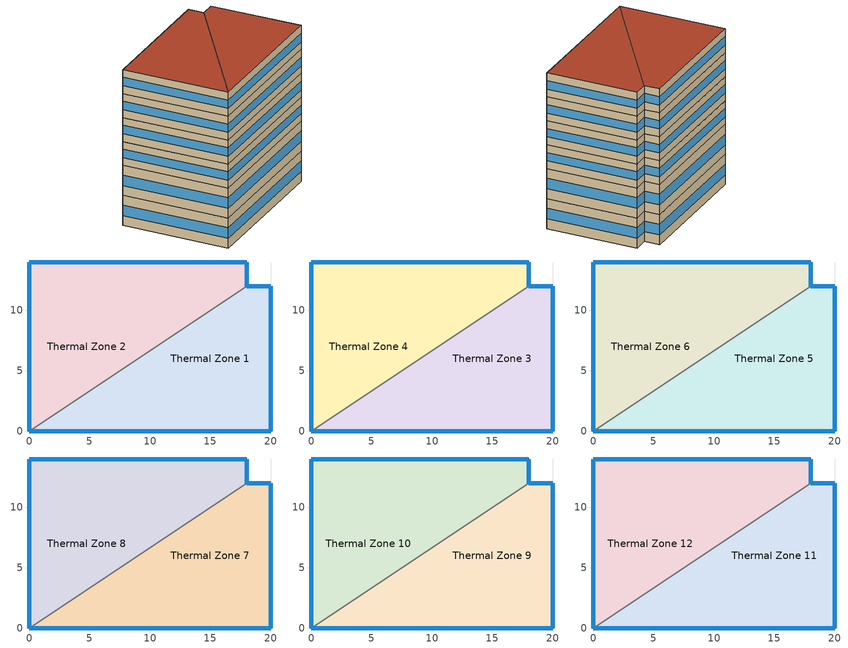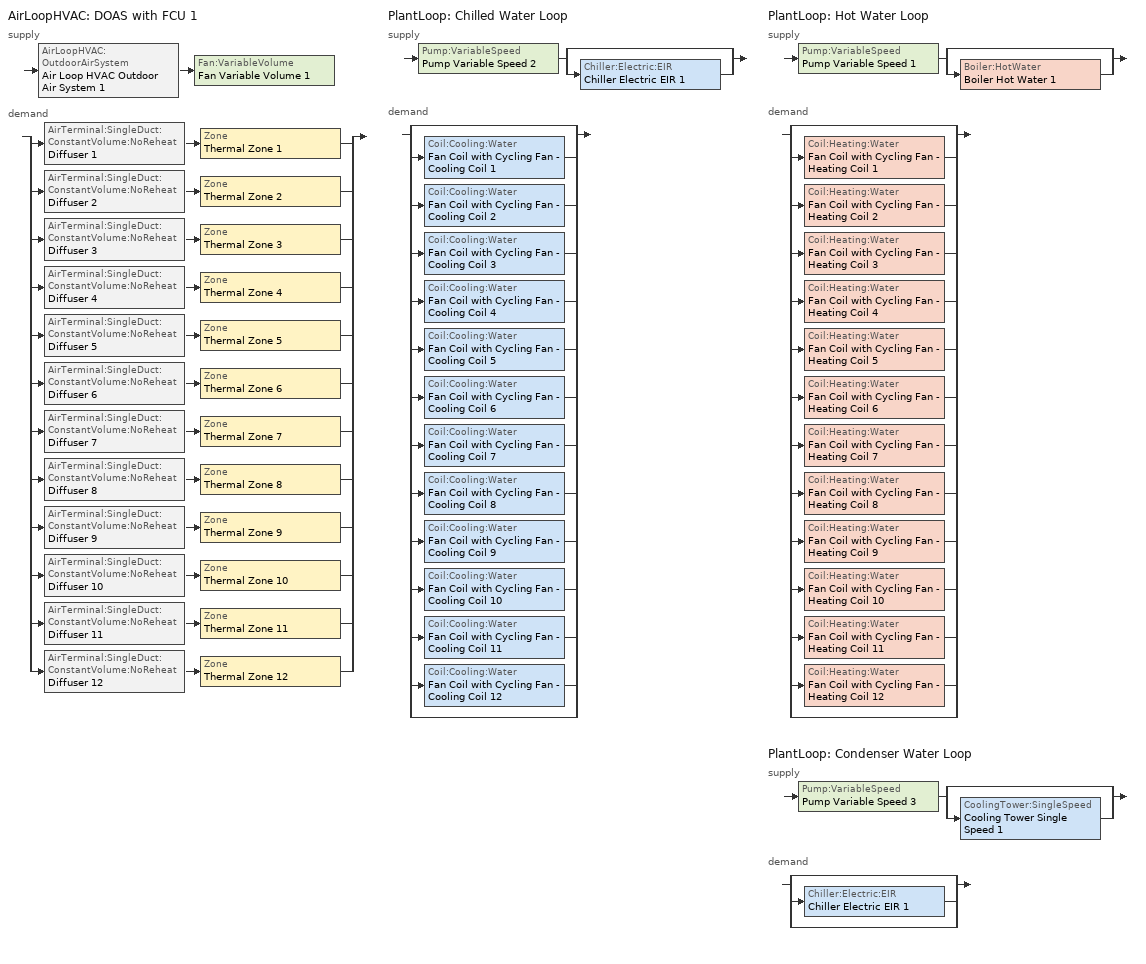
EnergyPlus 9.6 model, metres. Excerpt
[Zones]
Thermal Zone 1
 floor ground (ExtSlabCarpet): 0,0 18,12 20,12 20,0 z0
 wall outside (Ext Wall): 0,0 20,0 20,12 18,12 z0:4
 wall to Thermal Zone 2 (Interior Wall): 18,12 0,0 z0:4
 window (Ext Window): 20,0.01 20,11.99 / 19.99,12 18.01,12 / 0.01,0 19.99,0 z1.3:2.7
Thermal Zone 2
 floor ground (ExtSlabCarpet): 18,14 18,12 0,0 0,14 z0
 wall outside (Ext Wall): 18,12 18,14 0,14 0,0 z0:4
 window (Ext Window): 18,12.01 18,13.99 / 17.99,14 0.01,14 / 0,13.99 0,0.01 z1.3:2.7
Thermal Zone 3
 floor to Thermal Zone 1 (Interior Floor): 0,0 18,12 20,12 20,0 z4
 wall outside (Ext Wall): 0,0 20,0 20,12 18,12 z4:8
 wall to Thermal Zone 4 (Interior Wall): 18,12 0,0 z4:8
 window (Ext Window): 20,0.01 20,11.99 / 19.99,12 18.01,12 / 0.01,0 19.99,0 z5.3:6.7
Thermal Zone 4
 floor to Thermal Zone 2 (Interior Floor): 0,0 0,14 18,14 18,12 z4
 wall outside (Ext Wall): 18,12 18,14 0,14 0,0 z4:8
 window (Ext Window): 18,12.01 18,13.99 / 17.99,14 0.01,14 / 0,13.99 0,0.01 z5.3:6.7
Thermal Zone 5
 floor to Thermal Zone 3 (Interior Floor): 0,0 18,12 20,12 20,0 z8
 wall outside (Ext Wall): 0,0 20,0 20,12 18,12 z8:11.2
 wall to Thermal Zone 6 (Interior Wall): 18,12 0,0 z8:11.2
 window (Ext Window): 20,0.01 20,11.99 / 19.99,12 18.01,12 / 0.01,0 19.99,0 z9.04:10.16
Thermal Zone 6
 floor to Thermal Zone 4 (Interior Floor): 0,0 0,14 18,14 18,12 z8
 wall outside (Ext Wall): 18,12 18,14 0,14 0,0 z8:11.2
 window (Ext Window): 18,12.01 18,13.99 / 17.99,14 0.01,14 / 0,13.99 0,0.01 z9.04:10.16
Thermal Zone 7
 floor to Thermal Zone 5 (Interior Floor): 0,0 18,12 20,12 20,0 z11.2
 wall outside (Ext Wall): 0,0 20,0 20,12 18,12 z11.2:14.4
 wall to Thermal Zone 8 (Interior Wall): 18,12 0,0 z11.2:14.4
 window (Ext Window): 20,0.01 20,11.99 / 19.99,12 18.01,12 / 0.01,0 19.99,0 z12.24:13.36
Thermal Zone 8
 floor to Thermal Zone 6 (Interior Floor): 0,0 0,14 18,14 18,12 z11.2
 wall outside (Ext Wall): 18,12 18,14 0,14 0,0 z11.2:14.4
 window (Ext Window): 18,12.01 18,13.99 / 17.99,14 0.01,14 / 0,13.99 0,0.01 z12.24:13.36
Thermal Zone 9
 floor to Thermal Zone 7 (Interior Floor): 0,0 18,12 20,12 20,0 z14.4
 wall outside (Ext Wall): 0,0 20,0 20,12 18,12 z14.4:17.6
 wall to Thermal Zone 10 (Interior Wall): 18,12 0,0 z14.4:17.6
 window (Ext Window): 20,0.01 20,11.99 / 19.99,12 18.01,12 / 0.01,0 19.99,0 z15.44:16.56
Thermal Zone 10
 floor to Thermal Zone 8 (Interior Floor): 0,0 0,14 18,14 18,12 z14.4
 wall outside (Ext Wall): 18,12 18,14 0,14 0,0 z14.4:17.6
 window (Ext Window): 18,12.01 18,13.99 / 17.99,14 0.01,14 / 0,13.99 0,0.01 z15.44:16.56
Thermal Zone 11
 floor to Thermal Zone 9 (Interior Floor): 0,0 18,12 20,12 20,0 z17.6
 wall outside (Ext Wall): 0,0 20,0 20,12 18,12 z17.6:20.8
 wall to Thermal Zone 12 (Interior Wall): 18,12 0,0 z17.6:20.8
 window (Ext Window): 20,0.01 20,11.99 / 19.99,12 18.01,12 / 0.01,0 19.99,0 z18.64:19.76
 roof outside (Ext Roof): 0,0 20,0 20,12 18,12 z20.8
Thermal Zone 12
 floor to Thermal Zone 10 (Interior Floor): 0,0 0,14 18,14 18,12 z17.6
 wall outside (Ext Wall): 18,12 18,14 0,14 0,0 z17.6:20.8
 window (Ext Window): 18,12.01 18,13.99 / 17.99,14 0.01,14 / 0,13.99 0,0.01 z18.64:19.76
 roof outside (Ext Roof): 0,0 18,12 18,14 0,14 z20.8
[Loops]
AirLoopHVAC 'DOAS with FCU 1'
 supply: AirLoopHVAC:OutdoorAirSystem 'Air Loop HVAC Outdoor Air System 1' > Fan:VariableVolume 'Fan Variable Volume 1'
 demand: split
  | AirTerminal:SingleDuct:ConstantVolume:NoReheat 'Diffuser 1' > Zone 'Thermal Zone 1'
  | AirTerminal:SingleDuct:ConstantVolume:NoReheat 'Diffuser 2' > Zone 'Thermal Zone 2'
  | AirTerminal:SingleDuct:ConstantVolume:NoReheat 'Diffuser 3' > Zone 'Thermal Zone 3'
  | AirTerminal:SingleDuct:ConstantVolume:NoReheat 'Diffuser 4' > Zone 'Thermal Zone 4'
  | AirTerminal:SingleDuct:ConstantVolume:NoReheat 'Diffuser 5' > Zone 'Thermal Zone 5'
  | AirTerminal:SingleDuct:ConstantVolume:NoReheat 'Diffuser 6' > Zone 'Thermal Zone 6'
  | AirTerminal:SingleDuct:ConstantVolume:NoReheat 'Diffuser 7' > Zone 'Thermal Zone 7'
  | AirTerminal:SingleDuct:ConstantVolume:NoReheat 'Diffuser 8' > Zone 'Thermal Zone 8'
  | AirTerminal:SingleDuct:ConstantVolume:NoReheat 'Diffuser 9' > Zone 'Thermal Zone 9'
  | AirTerminal:SingleDuct:ConstantVolume:NoReheat 'Diffuser 10' > Zone 'Thermal Zone 10'
  | AirTerminal:SingleDuct:ConstantVolume:NoReheat 'Diffuser 11' > Zone 'Thermal Zone 11'
  | AirTerminal:SingleDuct:ConstantVolume:NoReheat 'Diffuser 12' > Zone 'Thermal Zone 12'
PlantLoop 'Chilled Water Loop'
 supply: Pump:VariableSpeed 'Pump Variable Speed 2' > split
  | bypass
  | Chiller:Electric:EIR 'Chiller Electric EIR 1'
 demand: split
  | bypass
  | Coil:Cooling:Water 'Fan Coil with Cycling Fan - Cooling Coil 1'
  | Coil:Cooling:Water 'Fan Coil with Cycling Fan - Cooling Coil 2'
  | Coil:Cooling:Water 'Fan Coil with Cycling Fan - Cooling Coil 3'
  | Coil:Cooling:Water 'Fan Coil with Cycling Fan - Cooling Coil 4'
  | Coil:Cooling:Water 'Fan Coil with Cycling Fan - Cooling Coil 5'
  | Coil:Cooling:Water 'Fan Coil with Cycling Fan - Cooling Coil 6'
  | Coil:Cooling:Water 'Fan Coil with Cycling Fan - Cooling Coil 7'
  | Coil:Cooling:Water 'Fan Coil with Cycling Fan - Cooling Coil 8'
  | Coil:Cooling:Water 'Fan Coil with Cycling Fan - Cooling Coil 9'
  | Coil:Cooling:Water 'Fan Coil with Cycling Fan - Cooling Coil 10'
  | Coil:Cooling:Water 'Fan Coil with Cycling Fan - Cooling Coil 11'
  | Coil:Cooling:Water 'Fan Coil with Cycling Fan - Cooling Coil 12'
  | bypass
PlantLoop 'Hot Water Loop'
 supply: Pump:VariableSpeed 'Pump Variable Speed 1' > split
  | bypass
  | Boiler:HotWater 'Boiler Hot Water 1'
 demand: split
  | bypass
  | Coil:Heating:Water 'Fan Coil with Cycling Fan - Heating Coil 1'
  | Coil:Heating:Water 'Fan Coil with Cycling Fan - Heating Coil 2'
  | Coil:Heating:Water 'Fan Coil with Cycling Fan - Heating Coil 3'
  | Coil:Heating:Water 'Fan Coil with Cycling Fan - Heating Coil 4'
  | Coil:Heating:Water 'Fan Coil with Cycling Fan - Heating Coil 5'
  | Coil:Heating:Water 'Fan Coil with Cycling Fan - Heating Coil 6'
  | Coil:Heating:Water 'Fan Coil with Cycling Fan - Heating Coil 7'
  | Coil:Heating:Water 'Fan Coil with Cycling Fan - Heating Coil 8'
  | Coil:Heating:Water 'Fan Coil with Cycling Fan - Heating Coil 9'
  | Coil:Heating:Water 'Fan Coil with Cycling Fan - Heating Coil 10'
  | Coil:Heating:Water 'Fan Coil with Cycling Fan - Heating Coil 11'
  | Coil:Heating:Water 'Fan Coil with Cycling Fan - Heating Coil 12'
  | bypass
PlantLoop 'Condenser Water Loop'
 supply: Pump:VariableSpeed 'Pump Variable Speed 3' > split
  | bypass
  | CoolingTower:SingleSpeed 'Cooling Tower Single Speed 1'
 demand: split
  | bypass
  | Chiller:Electric:EIR 'Chiller Electric EIR 1'
  | bypass
[Building]
Building 1: North Axis {deg}=-0
[Site:Location]
Washington Dc Dulles IntL Ar: Latitude {deg}=38.98; Longitude {deg}=-77.47; Time Zone {hr}=-5; Elevation {m}=82
[SizingPeriod:DesignDay] Day of Month=21; Dry-Bulb Temperature Range Modifier Type=DefaultMultipliers; Barometric Pressure {Pa}=86790; Rain Indicator=No; Snow Indicator=No; Daylight Saving Time Indicator=No; Begin Environment Reset Mode=FullResetAtBeginEnvironment
Name | Month | Day Type | Maximum Dry-Bulb Temperature {C} | Daily Dry-Bulb Temperature Range {deltaC} | Humidity Condition Type | Wetbulb or DewPoint at Maximum Dry-Bulb {C} | Wind Speed {m/s} | Wind Direction {deg} | Solar Model Indicator | ASHRAE Clear Sky Optical Depth for Beam Irradiance (taub) | ASHRAE Clear Sky Optical Depth for Diffuse Irradiance (taud) | Enthalpy at Maximum Dry-Bulb {J/kg} | Sky Clearness
SALT-LAKE-CITY-IAP Ann Clg .4% Condns DB=>MWB | 7 | SummerDesignDay | 36.5 | 14.4 | Wetbulb | 17.1 | 5 | 340 | ASHRAETau | 0.339 | 2.366
SALT-LAKE-CITY-IAP Ann Clg .4% Condns DP=>MDB | 7 | SummerDesignDay | 22.5 | 14.4 | Dewpoint | 15.6 | 5 | 340 | ASHRAETau | 0.339 | 2.366
SALT-LAKE-CITY-IAP Ann Clg .4% Condns Enth=>MDB | 7 | SummerDesignDay | 30.8 | 14.4 | Enthalpy |  | 5 | 340 | ASHRAETau | 0.339 | 2.366 | 59300
SALT-LAKE-CITY-IAP Ann Clg .4% Condns WB=>MDB | 7 | SummerDesignDay | 31.2 | 14.4 | Wetbulb | 19 | 5 | 340 | ASHRAETau | 0.339 | 2.366
SALT-LAKE-CITY-IAP Ann Htg 99.6% Condns DB | 1 | WinterDesignDay | -12.4 | 0 | Wetbulb | -12.4 | 2.6 | 140 | ASHRAEClearSky |  |  |  | 0
SALT-LAKE-CITY-IAP Ann Htg Wind 99.6% Condns WS=>MCDB | 1 | WinterDesignDay | 6.8 | 0 | Wetbulb | 6.8 | 12.4 | 140 | ASHRAEClearSky |  |  |  | 0
SALT-LAKE-CITY-IAP Ann Hum_n 99.6% Condns DP=>MCDB | 1 | WinterDesignDay | -10.7 | 0 | Dewpoint | -16.2 | 2.6 | 140 | ASHRAEClearSky |  |  |  | 0
[Material] Thermal Absorptance=0.9
Name | Roughness | Thickness m | Conductivity W/m-K | Density kg/m3 | Specific Heat J/kg-K | Solar Absorptance | Visible Absorptance
wall brick | Smooth | 0.25 | 0.7 | 1800 | 829 | 0.65 | 0.65
roof concrete | MediumRough | 0.2 | 0.5 | 2243 | 837 | 0.65 | 0.65
Wall Insulation [30]; Roof Insulation [38] | MediumRough | 0.1693 | 0.049 | 265 | 836.8 | 0.7 | 0.7
F16 Acoustic tile | MediumSmooth | 0.0191 | 0.06 | 368 | 590 | 0.3 | 0.3
M11 100mm lightweight concrete | MediumRough | 0.1016 | 0.53 | 1280 | 840 | 0.5 | 0.5
MAT-CC05 4 HW CONCRETE | Rough | 0.1016 | 1.311 | 2240 | 836.8 | 0.85 | 0.85
G01a 19mm gypsum board | MediumSmooth | 0.019 | 0.16 | 800 | 1090 | 0.4 | 0.4
[Material:AirGap]
Name | Thermal Resistance m2-K/W
F04 Wall air space resistance | 0.15
F05 Ceiling air space resistance | 0.18
[Material:NoMass]
CP02 CARPET PAD: Roughness=Smooth; Thermal Resistance m2-K/W=0.1; Thermal Absorptance=0.9; Solar Absorptance=0.8; Visible Absorptance=0.8
[WindowMaterial:SimpleGlazingSystem]
Window Material Simple Glazing System: U-Factor W/m2-K=2.8; Solar Heat Gain Coefficient=0.35
[Construction]
Ext Roof: roof concrete, Roof Insulation [38]
Ext Wall: wall brick, Wall Insulation [30]
Ext Window: Window Material Simple Glazing System
ExtSlabCarpet: MAT-CC05 4 HW CONCRETE, CP02 CARPET PAD
Interior Floor: F16 Acoustic tile, F05 Ceiling air space resistance, M11 100mm lightweight concrete
Interior Wall: G01a 19mm gypsum board, F04 Wall air space resistance, G01a 19mm gypsum board
[Zone]
Thermal Zone 1; Thermal Zone 2: 0, 0, 0, 0, , 1, , , , , , Yes
Thermal Zone 3; Thermal Zone 4: 0, 0, 0, 4, , 1, , , , , , Yes
Thermal Zone 5; Thermal Zone 6: 0, 0, 0, 8, , 1, , , , , , Yes
Thermal Zone 7; Thermal Zone 8: 0, 0, 0, 11.2, , 1, , , , , , Yes
Thermal Zone 9; Thermal Zone 10: 0, 0, 0, 14.4, , 1, , , , , , Yes
Thermal Zone 11; Thermal Zone 12: 0, 0, 0, 17.6, , 1, , , , , , Yes
[Controller:MechanicalVentilation]
Controller Mechanical Ventilation 1: Availability Schedule=Always On Discrete; Demand Controlled Ventilation=No; System Outdoor Air Method=ZoneSum; Zone or ZoneList Name 1=Thermal Zone 1; Design Specification Outdoor Air Object Name 1=Ventilation 1; Zone or ZoneList Name 2=Thermal Zone 2; Design Specification Outdoor Air Object Name 2=Ventilation 2; Zone or ZoneList Name 3=Thermal Zone 3; Design Specification Outdoor Air Object Name 3=Ventilation 3; Zone or ZoneList Name 4=Thermal Zone 4; Design Specification Outdoor Air Object Name 4=Ventilation 4; Zone or ZoneList Name 5=Thermal Zone 5; Design Specification Outdoor Air Object Name 5=Ventilation 5; Zone or ZoneList Name 6=Thermal Zone 6; Design Specification Outdoor Air Object Name 6=Ventilation 6; Zone or ZoneList Name 7=Thermal Zone 7; Design Specification Outdoor Air Object Name 7=Ventilation 7; Zone or ZoneList Name 8=Thermal Zone 8; Design Specification Outdoor Air Object Name 8=Ventilation 8; Zone or ZoneList Name 9=Thermal Zone 9; Design Specification Outdoor Air Object Name 9=Ventilation 9; Zone or ZoneList Name 10=Thermal Zone 10; Design Specification Outdoor Air Object Name 10=Ventilation 10; Zone or ZoneList Name 11=Thermal Zone 11; Design Specification Outdoor Air Object Name 11=Ventilation 11; Zone or ZoneList Name 12=Thermal Zone 12; Design Specification Outdoor Air Object Name 12=Ventilation 12
[AirLoopHVAC]
DOAS with FCU 1: Design Supply Air Flow Rate m3/s=AutoSize; Design Return Air Flow Fraction of Supply Air Flow=1
[Sizing:System]
DOAS with FCU 1: Type of Load to Size On=VentilationRequirement; Design Outdoor Air Flow Rate m3/s=Autosize; Central Heating Maximum System Air Flow Ratio=Autosize; Preheat Design Temperature C=7; Preheat Design Humidity Ratio kgWater/kgDryAir=0.008; Precool Design Temperature C=12.8; Precool Design Humidity Ratio kgWater/kgDryAir=0.008; Central Cooling Design Supply Air Temperature C=12.8; Central Heating Design Supply Air Temperature C=12.8; Type of Zone Sum to Use=NonCoincident; 100% Outdoor Air in Cooling=Yes; 100% Outdoor Air in Heating=Yes; Central Cooling Design Supply Air Humidity Ratio kgWater/kgDryAir=0.0085; Central Heating Design Supply Air Humidity Ratio kgWater/kgDryAir=0.008; Cooling Supply Air Flow Rate Method=DesignDay; Cooling Supply Air Flow Rate m3/s=0; Cooling Supply Air Flow Rate Per Floor Area m3/s-m2=0.00996765; Cooling Fraction of Autosized Cooling Supply Air Flow Rate=1; Cooling Supply Air Flow Rate Per Unit Cooling Capacity m3/s-W=3.94755e-05; Heating Supply Air Flow Rate Method=DesignDay; Heating Supply Air Flow Rate m3/s=0; Heating Supply Air Flow Rate Per Floor Area m3/s-m2=0.00996765; Heating Fraction of Autosized Heating Supply Air Flow Rate=1; Heating Fraction of Autosized Cooling Supply Air Flow Rate=1; Heating Supply Air Flow Rate Per Unit Heating Capacity m3/s-W=3.15882e-05; System Outdoor Air Method=ZoneSum; Zone Maximum Outdoor Air Fraction dimensionless=1; Cooling Design Capacity Method=CoolingDesignCapacity; Cooling Design Capacity W=Autosize; Cooling Design Capacity Per Floor Area W/m2=234.7; Fraction of Autosized Cooling Design Capacity=1; Heating Design Capacity Method=HeatingDesignCapacity; Heating Design Capacity W=Autosize; Heating Design Capacity Per Floor Area W/m2=157; Fraction of Autosized Heating Design Capacity=1; Central Cooling Capacity Control Method=OnOff; Occupant Diversity=Autosize
[AvailabilityManager:NightCycle]
Availability Manager Night Cycle 1: Applicability Schedule=Always On Discrete; Fan Schedule=Always On Discrete hvac_library; Control Type=CycleOnAnyZoneFansOnly; Thermostat Tolerance deltaC=1; Cycling Run Time Control Type=FixedRunTime; Cycling Run Time s=3600
[Controller:OutdoorAir]
Controller Outdoor Air 1: Minimum Outdoor Air Flow Rate m3/s=0; Maximum Outdoor Air Flow Rate m3/s=Autosize; Economizer Control Type=NoEconomizer; Economizer Control Action Type=ModulateFlow; Economizer Maximum Limit Dry-Bulb Temperature C=28; Economizer Maximum Limit Enthalpy J/kg=64000; Economizer Minimum Limit Dry-Bulb Temperature C=-100; Lockout Type=NoLockout; Minimum Limit Type=FixedMinimum; Mechanical Ventilation Controller=Controller Mechanical Ventilation 1; High Humidity Control=No; Control High Indoor Humidity Based on Outdoor Humidity Ratio=Yes; Heat Recovery Bypass Control Type=BypassWhenWithinEconomizerLimits
[AvailabilityManager:Scheduled]
Air Loop HVAC Outdoor Air System 1 Availability Manager: Schedule=Always On Discrete
[SetpointManager:MixedAir]
Node Air Deck 100% Outoor 1 OS Default SPM: Control Variable=Temperature; Setpoint Node or NodeList=Node Air Deck 100% Outoor 1
[Fan:VariableVolume]
Fan Variable Volume 1: Availability Schedule=Always On Discrete hvac_library; Fan Total Efficiency=0.75; Pressure Rise Pa=900; Maximum Flow Rate m3/s=Autosize; Fan Power Minimum Flow Rate Input Method=FixedFlowRate; Fan Power Minimum Flow Fraction=0; Fan Power Minimum Air Flow Rate m3/s=0; Motor Efficiency=0.93; Motor In Airstream Fraction=1; Fan Power Coefficient 1=0.0407599; Fan Power Coefficient 2=0.088045; Fan Power Coefficient 3=-0.0729261; Fan Power Coefficient 4=0.94374; Fan Power Coefficient 5=0
[SetpointManager:OutdoorAirReset]
OA Temp Reset 1: Control Variable=Temperature; Setpoint at Outdoor Low Temperature C=18; Outdoor Low Temperature C=10; Setpoint at Outdoor High Temperature C=18; Outdoor High Temperature C=24; Setpoint Node or NodeList=Node Air Deck Supply 1
[ZoneControl:Thermostat] Temperature Difference Between Cutout And Setpoint deltaC=0
Name | Zone or ZoneList | Control Type Schedule | Control 1
Thermal Zone 1 Thermostat | Thermal Zone 1 | Thermal Zone 1 Thermostat Schedule | Thermostat Setpoint Dual Setpoint 1
Thermal Zone 2 Thermostat | Thermal Zone 2 | Thermal Zone 2 Thermostat Schedule | Thermostat Setpoint Dual Setpoint 2
Thermal Zone 3 Thermostat | Thermal Zone 3 | Thermal Zone 3 Thermostat Schedule | Thermostat Setpoint Dual Setpoint 3
Thermal Zone 4 Thermostat | Thermal Zone 4 | Thermal Zone 4 Thermostat Schedule | Thermostat Setpoint Dual Setpoint 4
Thermal Zone 5 Thermostat | Thermal Zone 5 | Thermal Zone 5 Thermostat Schedule | Thermostat Setpoint Dual Setpoint 5
Thermal Zone 6 Thermostat | Thermal Zone 6 | Thermal Zone 6 Thermostat Schedule | Thermostat Setpoint Dual Setpoint 6
Thermal Zone 7 Thermostat | Thermal Zone 7 | Thermal Zone 7 Thermostat Schedule | Thermostat Setpoint Dual Setpoint 7
Thermal Zone 8 Thermostat | Thermal Zone 8 | Thermal Zone 8 Thermostat Schedule | Thermostat Setpoint Dual Setpoint 8
Thermal Zone 9 Thermostat | Thermal Zone 9 | Thermal Zone 9 Thermostat Schedule | Thermostat Setpoint Dual Setpoint 9
Thermal Zone 10 Thermostat | Thermal Zone 10 | Thermal Zone 10 Thermostat Schedule | Thermostat Setpoint Dual Setpoint 10
Thermal Zone 11 Thermostat | Thermal Zone 11 | Thermal Zone 11 Thermostat Schedule | Thermostat Setpoint Dual Setpoint 11
Thermal Zone 12 Thermostat | Thermal Zone 12 | Thermal Zone 12 Thermostat Schedule | Thermostat Setpoint Dual Setpoint 12
[ThermostatSetpoint:DualSetpoint]
Name | Heating Setpoint Temperature Schedule | Cooling Setpoint Temperature Schedule
Thermostat Setpoint Dual Setpoint 1 | HtgSetp 1 | ClgSetp 1
Thermostat Setpoint Dual Setpoint 2 | HtgSetp 2 | ClgSetp 2
Thermostat Setpoint Dual Setpoint 3 | HtgSetp 3 | ClgSetp 3
Thermostat Setpoint Dual Setpoint 4 | HtgSetp 4 | ClgSetp 4
Thermostat Setpoint Dual Setpoint 5 | HtgSetp 5 | ClgSetp 5
Thermostat Setpoint Dual Setpoint 6 | HtgSetp 6 | ClgSetp 6
Thermostat Setpoint Dual Setpoint 7 | HtgSetp 7 | ClgSetp 7
Thermostat Setpoint Dual Setpoint 8 | HtgSetp 8 | ClgSetp 8
Thermostat Setpoint Dual Setpoint 9 | HtgSetp 9 | ClgSetp 9
Thermostat Setpoint Dual Setpoint 10 | HtgSetp 10 | ClgSetp 10
Thermostat Setpoint Dual Setpoint 11 | HtgSetp 11 | ClgSetp 11
Thermostat Setpoint Dual Setpoint 12 | HtgSetp 12 | ClgSetp 12
[AirTerminal:SingleDuct:ConstantVolume:NoReheat] Availability Schedule=Always On Discrete hvac_library; Maximum Air Flow Rate m3/s=AutoSize
Diffuser 1; Diffuser 2; Diffuser 3; Diffuser 4; Diffuser 5; Diffuser 6; Diffuser 7; Diffuser 8; Diffuser 9; Diffuser 10; Diffuser 11; Diffuser 12
[Fan:OnOff] Availability Schedule=Always On Discrete hvac_library; Fan Total Efficiency=0.6; Pressure Rise Pa=300; Maximum Flow Rate m3/s=Autosize; Motor Efficiency=0.8; Motor In Airstream Fraction=1; Fan Power Ratio Function of Speed Ratio Curve=Fan On Off Power Curve 12; Fan Efficiency Ratio Function of Speed Ratio Curve=Fan On Off Efficiency Curve 12
Fan Coil with Cycling Fan - Fan 1; Fan Coil with Cycling Fan - Fan 2; Fan Coil with Cycling Fan - Fan 3; Fan Coil with Cycling Fan - Fan 4; Fan Coil with Cycling Fan - Fan 5; Fan Coil with Cycling Fan - Fan 6; Fan Coil with Cycling Fan - Fan 7; Fan Coil with Cycling Fan - Fan 8; Fan Coil with Cycling Fan - Fan 9; Fan Coil with Cycling Fan - Fan 10; Fan Coil with Cycling Fan - Fan 11; Fan Coil with Cycling Fan - Fan 12
[Coil:Cooling:Water] Availability Schedule=Always On Discrete hvac_library; Design Water Flow Rate m3/s=Autosize; Design Air Flow Rate m3/s=Autosize; Design Inlet Water Temperature C=Autosize; Design Inlet Air Temperature C=Autosize; Design Outlet Air Temperature C=Autosize; Design Inlet Air Humidity Ratio kgWater/kgDryAir=Autosize; Design Outlet Air Humidity Ratio kgWater/kgDryAir=Autosize; Type of Analysis=SimpleAnalysis; Heat Exchanger Configuration=CrossFlow
Fan Coil with Cycling Fan - Cooling Coil 1; Fan Coil with Cycling Fan - Cooling Coil 2; Fan Coil with Cycling Fan - Cooling Coil 3; Fan Coil with Cycling Fan - Cooling Coil 4; Fan Coil with Cycling Fan - Cooling Coil 5; Fan Coil with Cycling Fan - Cooling Coil 6; Fan Coil with Cycling Fan - Cooling Coil 7; Fan Coil with Cycling Fan - Cooling Coil 8; Fan Coil with Cycling Fan - Cooling Coil 9; Fan Coil with Cycling Fan - Cooling Coil 10; Fan Coil with Cycling Fan - Cooling Coil 11; Fan Coil with Cycling Fan - Cooling Coil 12
[Coil:Heating:Water] Availability Schedule=Always On Discrete hvac_library; U-Factor Times Area Value W/K=Autosize; Maximum Water Flow Rate m3/s=Autosize; Performance Input Method=UFactorTimesAreaAndDesignWaterFlowRate; Rated Capacity W=Autosize; Rated Inlet Water Temperature C=82.2; Rated Inlet Air Temperature C=16.6; Rated Outlet Water Temperature C=71.1; Rated Outlet Air Temperature C=32.2; Rated Ratio for Air and Water Convection=0.5
Fan Coil with Cycling Fan - Heating Coil 1; Fan Coil with Cycling Fan - Heating Coil 2; Fan Coil with Cycling Fan - Heating Coil 3; Fan Coil with Cycling Fan - Heating Coil 4; Fan Coil with Cycling Fan - Heating Coil 5; Fan Coil with Cycling Fan - Heating Coil 6; Fan Coil with Cycling Fan - Heating Coil 7; Fan Coil with Cycling Fan - Heating Coil 8; Fan Coil with Cycling Fan - Heating Coil 9; Fan Coil with Cycling Fan - Heating Coil 10; Fan Coil with Cycling Fan - Heating Coil 11; Fan Coil with Cycling Fan - Heating Coil 12
[ZoneHVAC:FourPipeFanCoil] Availability Schedule=Always On Discrete hvac_library; Capacity Control Method=CyclingFan; Maximum Supply Air Flow Rate m3/s=Autosize; Maximum Outdoor Air Flow Rate m3/s=0; Maximum Cold Water Flow Rate m3/s=Autosize; Maximum Hot Water Flow Rate m3/s=Autosize; Minimum Supply Air Temperature in Cooling Mode C=Autosize; Maximum Supply Air Temperature in Heating Mode C=Autosize
Name | Supply Air Fan | Cooling Coil | Heating Coil
Fan Coil with Cycling Fan 1 | Fan Coil with Cycling Fan - Fan 1 | Fan Coil with Cycling Fan - Cooling Coil 1 | Fan Coil with Cycling Fan - Heating Coil 1
Fan Coil with Cycling Fan 2 | Fan Coil with Cycling Fan - Fan 2 | Fan Coil with Cycling Fan - Cooling Coil 2 | Fan Coil with Cycling Fan - Heating Coil 2
Fan Coil with Cycling Fan 3 | Fan Coil with Cycling Fan - Fan 3 | Fan Coil with Cycling Fan - Cooling Coil 3 | Fan Coil with Cycling Fan - Heating Coil 3
Fan Coil with Cycling Fan 4 | Fan Coil with Cycling Fan - Fan 4 | Fan Coil with Cycling Fan - Cooling Coil 4 | Fan Coil with Cycling Fan - Heating Coil 4
Fan Coil with Cycling Fan 5 | Fan Coil with Cycling Fan - Fan 5 | Fan Coil with Cycling Fan - Cooling Coil 5 | Fan Coil with Cycling Fan - Heating Coil 5
Fan Coil with Cycling Fan 6 | Fan Coil with Cycling Fan - Fan 6 | Fan Coil with Cycling Fan - Cooling Coil 6 | Fan Coil with Cycling Fan - Heating Coil 6
Fan Coil with Cycling Fan 7 | Fan Coil with Cycling Fan - Fan 7 | Fan Coil with Cycling Fan - Cooling Coil 7 | Fan Coil with Cycling Fan - Heating Coil 7
Fan Coil with Cycling Fan 8 | Fan Coil with Cycling Fan - Fan 8 | Fan Coil with Cycling Fan - Cooling Coil 8 | Fan Coil with Cycling Fan - Heating Coil 8
Fan Coil with Cycling Fan 9 | Fan Coil with Cycling Fan - Fan 9 | Fan Coil with Cycling Fan - Cooling Coil 9 | Fan Coil with Cycling Fan - Heating Coil 9
Fan Coil with Cycling Fan 10 | Fan Coil with Cycling Fan - Fan 10 | Fan Coil with Cycling Fan - Cooling Coil 10 | Fan Coil with Cycling Fan - Heating Coil 10
Fan Coil with Cycling Fan 11 | Fan Coil with Cycling Fan - Fan 11 | Fan Coil with Cycling Fan - Cooling Coil 11 | Fan Coil with Cycling Fan - Heating Coil 11
Fan Coil with Cycling Fan 12 | Fan Coil with Cycling Fan - Fan 12 | Fan Coil with Cycling Fan - Cooling Coil 12 | Fan Coil with Cycling Fan - Heating Coil 12
[Zone equipment]
Thermal Zone 1: Diffuser 1, Fan Coil with Cycling Fan 1
Thermal Zone 2: Diffuser 2, Fan Coil with Cycling Fan 2
Thermal Zone 3: Diffuser 3, Fan Coil with Cycling Fan 3
Thermal Zone 4: Diffuser 4, Fan Coil with Cycling Fan 4
Thermal Zone 5: Diffuser 5, Fan Coil with Cycling Fan 5
Thermal Zone 6: Diffuser 6, Fan Coil with Cycling Fan 6
Thermal Zone 7: Diffuser 7, Fan Coil with Cycling Fan 7
Thermal Zone 8: Diffuser 8, Fan Coil with Cycling Fan 8
Thermal Zone 9: Diffuser 9, Fan Coil with Cycling Fan 9
Thermal Zone 10: Diffuser 10, Fan Coil with Cycling Fan 10
Thermal Zone 11: Diffuser 11, Fan Coil with Cycling Fan 11
Thermal Zone 12: Diffuser 12, Fan Coil with Cycling Fan 12
[Sizing:Zone] Zone Cooling Design Supply Air Temperature Input Method=SupplyAirTemperature; Zone Cooling Design Supply Air Temperature C=14.5; Zone Cooling Design Supply Air Temperature Difference deltaC=11.11; Zone Heating Design Supply Air Temperature Input Method=SupplyAirTemperature; Zone Heating Design Supply Air Temperature C=42; Zone Heating Design Supply Air Temperature Difference deltaC=11.11; Zone Cooling Design Supply Air Humidity Ratio kgWater/kgDryAir=0.0085; Zone Heating Design Supply Air Humidity Ratio kgWater/kgDryAir=0.008; Cooling Design Air Flow Method=DesignDay; Cooling Design Air Flow Rate m3/s=0; Cooling Minimum Air Flow per Zone Floor Area m3/s-m2=0.000762; Cooling Minimum Air Flow m3/s=0; Cooling Minimum Air Flow Fraction=0; Heating Design Air Flow Method=DesignDay; Heating Design Air Flow Rate m3/s=0; Heating Maximum Air Flow per Zone Floor Area m3/s-m2=0.002032; Heating Maximum Air Flow m3/s=0.141576; Heating Maximum Air Flow Fraction=0.3; Account for Dedicated Outdoor Air System=No
Name | Design Specification Outdoor Air Object
Thermal Zone 1 | Ventilation 1
Thermal Zone 2 | Ventilation 2
Thermal Zone 3 | Ventilation 3
Thermal Zone 4 | Ventilation 4
Thermal Zone 5 | Ventilation 5
Thermal Zone 6 | Ventilation 6
Thermal Zone 7 | Ventilation 7
Thermal Zone 8 | Ventilation 8
Thermal Zone 9 | Ventilation 9
Thermal Zone 10 | Ventilation 10
Thermal Zone 11 | Ventilation 11
Thermal Zone 12 | Ventilation 12
[DesignSpecification:OutdoorAir] Outdoor Air Method=Sum; Outdoor Air Flow per Person m3/s-person=0; Outdoor Air Flow per Zone Floor Area m3/s-m2=0; Outdoor Air Flow per Zone m3/s=0; Outdoor Air Flow Air Changes per Hour 1/hr=1.2
Ventilation 1; Ventilation 2; Ventilation 3; Ventilation 4; Ventilation 5; Ventilation 6; Ventilation 7; Ventilation 8; Ventilation 9; Ventilation 10; Ventilation 11; Ventilation 12
[Chiller:Electric:EIR]
Chiller Electric EIR 1: Reference Capacity W=Autosize; Reference COP W/W=5.8; Reference Leaving Chilled Water Temperature C=6.67; Reference Entering Condenser Fluid Temperature C=29.4; Reference Chilled Water Flow Rate m3/s=Autosize; Reference Condenser Fluid Flow Rate m3/s=Autosize; Cooling Capacity Function of Temperature Curve=Curve Biquadratic 1; Electric Input to Cooling Output Ratio Function of Temperature Curve=Curve Biquadratic 2; Electric Input to Cooling Output Ratio Function of Part Load Ratio Curve=Curve Quadratic 1; Minimum Part Load Ratio=0.1; Maximum Part Load Ratio=1; Optimum Part Load Ratio=1; Minimum Unloading Ratio=0.2; Condenser Type=WaterCooled; Condenser Fan Power Ratio W/W=0; Fraction of Compressor Electric Consumption Rejected by Condenser=1; Leaving Chilled Water Lower Temperature Limit C=2; Chiller Flow Mode=NotModulated; Sizing Factor=1; Basin Heater Capacity W/K=0; Basin Heater Setpoint Temperature C=10; Condenser Heat Recovery Relative Capacity Fraction=1
[PlantEquipmentList]
Chilled Water Loop Cooling Equipment List: Chiller:Electric:EIR, Chiller Electric EIR 1
Hot Water Loop Heating Equipment List: Boiler:HotWater, Boiler Hot Water 1
Condenser Water Loop Cooling Equipment List: CoolingTower:SingleSpeed, Cooling Tower Single Speed 1
[PlantLoop] Fluid Type=Water; Load Distribution Scheme=Optimal; Plant Loop Demand Calculation Scheme=SingleSetpoint
Name | Plant Equipment Operation Scheme | Maximum Loop Temperature C | Minimum Loop Temperature C | Maximum Loop Flow Rate m3/s | Minimum Loop Flow Rate m3/s | Plant Loop Volume m3 | Maximum Loop Temperature | Minimum Loop Temperature | Maximum Loop Flow Rate | Minimum Loop Flow Rate | Plant Loop Volume
Chilled Water Loop | Chilled Water Loop Operation Schemes | 100 | 0 | Autosize | 0 | Autocalculate
Hot Water Loop | Hot Water Loop Operation Schemes |  |  |  |  |  | 100 | 0 | Autosize | 0 | Autocalculate
Condenser Water Loop | Condenser Water Loop Operation Schemes |  |  |  |  |  | 100 | 0 | Autosize | 0 | Autocalculate
[Sizing:Plant] Sizing Option=NonCoincident; Zone Timesteps in Averaging Window=1; Coincident Sizing Factor Mode=None
Name | Loop Type | Design Loop Exit Temperature C | Loop Design Temperature Difference deltaC | Design Loop Exit Temperature | Loop Design Temperature Difference
Chilled Water Loop | Cooling | 6 | 6.5
Hot Water Loop | Heating |  |  | 65 | 10
Condenser Water Loop | Condenser |  |  | 29.4 | 5.6
[Pump:VariableSpeed] Design Maximum Flow Rate m3/s=Autosize; Design Pump Head Pa=245000; Design Power Consumption W=Autosize; Fraction of Motor Inefficiencies to Fluid Stream=0; Coefficient 1 of the Part Load Performance Curve=0; Coefficient 2 of the Part Load Performance Curve=1; Coefficient 3 of the Part Load Performance Curve=0; Coefficient 4 of the Part Load Performance Curve=0; Pump Control Type=Intermittent; Skin Loss Radiative Fraction=0.5; Design Power Sizing Method=PowerPerFlowPerPressure; Design Minimum Flow Rate Fraction=0
Name | Motor Efficiency | Design Minimum Flow Rate m3/s | Design Electric Power per Unit Flow Rate W/(m3/s) | Design Shaft Power per Unit Flow Rate per Unit Head W/((m3/s)-Pa) | Design Minimum Flow Rate | Design Electric Power per Unit Flow Rate | Design Shaft Power per Unit Flow Rate per Unit Head
Pump Variable Speed 2 | 0.82 | 0 | 348701.1 | 1.28205
Pump Variable Speed 1 | 0.85 |  |  |  | 0 | 348701.1 | 1.28205
Pump Variable Speed 3 | 0.82 |  |  |  | 0 | 348701.1 | 1.28205
[SetpointManager:Scheduled] Control Variable=Temperature
Name | Schedule | Setpoint Node or NodeList
Setpoint Manager Scheduled Chilled Water Duck | Chilled_Water_Temperature | Node Chilled Water Deck Supply
Setpoint Manager Scheduled Hot Water Duck | Hot_Water_Temperature | Node Hot Water Deck Supply
[PlantEquipmentOperationSchemes] Control Scheme Schedule Name 1=Always On Discrete
Name | Control Scheme Object Type 1 | Control Scheme Name 1
Chilled Water Loop Operation Schemes | PlantEquipmentOperation:CoolingLoad | Chilled Water Loop Cooling Operation Scheme
Hot Water Loop Operation Schemes | PlantEquipmentOperation:HeatingLoad | Hot Water Loop Heating Operation Scheme
Condenser Water Loop Operation Schemes | PlantEquipmentOperation:CoolingLoad | Condenser Water Loop Cooling Operation Scheme
[PlantEquipmentOperation:CoolingLoad] Load Range Lower Limit 1=0; Load Range Upper Limit 1=1000000000
Name | Range Equipment List Name 1
Chilled Water Loop Cooling Operation Scheme | Chilled Water Loop Cooling Equipment List
Condenser Water Loop Cooling Operation Scheme | Condenser Water Loop Cooling Equipment List
[Boiler:HotWater]
Boiler Hot Water 1: Fuel Type=NaturalGas; Nominal Capacity W=Autosize; Nominal Thermal Efficiency=0.82; Efficiency Curve Temperature Evaluation Variable=LeavingBoiler; Normalized Boiler Efficiency Curve=Boiler Efficiency; Design Water Flow Rate m3/s=Autosize; Minimum Part Load Ratio=0; Maximum Part Load Ratio=1; Optimum Part Load Ratio=1; Water Outlet Upper Temperature Limit C=99; Boiler Flow Mode=NotModulated; Parasitic Electric Load W=0; Sizing Factor=1
[PlantEquipmentOperation:HeatingLoad]
Hot Water Loop Heating Operation Scheme: Load Range Lower Limit 1=0; Load Range Upper Limit 1=1000000000; Range Equipment List Name 1=Hot Water Loop Heating Equipment List
[CoolingTower:SingleSpeed]
Cooling Tower Single Speed 1: Design Water Flow Rate m3/s=Autosize; Design Air Flow Rate m3/s=Autosize; Design Fan Power W=Autosize; Design U-Factor Times Area Value W/K=Autosize; Free Convection Regime Air Flow Rate m3/s=Autosize; Free Convection Regime Air Flow Rate Sizing Factor=0.1; Free Convection Regime U-Factor Times Area Value W/K=Autosize; Free Convection U-Factor Times Area Value Sizing Factor=0.1; Performance Input Method=UFactorTimesAreaAndDesignWaterFlowRate; Heat Rejection Capacity and Nominal Capacity Sizing Ratio=1.25; Nominal Capacity W=850000; Free Convection Capacity W=0; Free Convection Nominal Capacity Sizing Factor=0.1; Design Inlet Air Dry-Bulb Temperature C=25.6; Design Inlet Air Wet-Bulb Temperature C=25.6; Design Approach Temperature deltaC=Autosize; Design Range Temperature deltaC=Autosize; Basin Heater Capacity W/K=0; Basin Heater Setpoint Temperature C=2; Evaporation Loss Mode=LossFactor; Evaporation Loss Factor percent/K=0.2; Drift Loss Percent percent=0.008; Blowdown Calculation Mode=ConcentrationRatio; Blowdown Concentration Ratio=3; Capacity Control=FanCycling; Number of Cells=1; Cell Control=MinimalCell; Cell Minimum  Water Flow Rate Fraction=0.33; Cell Maximum Water Flow Rate Fraction=2.5; Sizing Factor=1
[SetpointManager:FollowOutdoorAirTemperature]
Setpoint Manager Follow Outdoor Air Temperature 1: Control Variable=Temperature; Reference Temperature Type=OutdoorAirWetBulb; Offset Temperature Difference=1.5; Maximum Setpoint Temperature=80; Minimum Setpoint Temperature=6; Setpoint Node or NodeList=Node Condenser Water Deck Supply
[Schedule:Day:Interval]
HtgSetp Summer Design Day 1; HtgSetp Summer Design Day 2; HtgSetp Summer Design Day 3; HtgSetp Summer Design Day 4; HtgSetp Summer Design Day 5; HtgSetp Summer Design Day 6; HtgSetp Summer Design Day 7; HtgSetp Summer Design Day 8; HtgSetp Summer Design Day 9; HtgSetp Summer Design Day 10; HtgSetp Summer Design Day 11; HtgSetp Summer Design Day 12: No, 24:00, 15.6
HtgSetp Winter Design Day 1; HtgSetp Winter Design Day 2; HtgSetp Winter Design Day 3; HtgSetp Winter Design Day 4; HtgSetp Winter Design Day 5; HtgSetp Winter Design Day 6; HtgSetp Winter Design Day 7; HtgSetp Winter Design Day 8; HtgSetp Winter Design Day 9; HtgSetp Winter Design Day 10; HtgSetp Winter Design Day 11; HtgSetp Winter Design Day 12: No, 24:00, 21
ClgSetp Summer Design Day 1; ClgSetp Summer Design Day 2; ClgSetp Summer Design Day 3; ClgSetp Summer Design Day 4; ClgSetp Summer Design Day 5; ClgSetp Summer Design Day 6; ClgSetp Summer Design Day 7; ClgSetp Summer Design Day 8; ClgSetp Summer Design Day 9; ClgSetp Summer Design Day 10; ClgSetp Summer Design Day 11; ClgSetp Summer Design Day 12: No, 06:00, 26.7, 22:00, 24, 24:00, 26.7
ClgSetp Winter Design Day 1; ClgSetp Winter Design Day 2; ClgSetp Winter Design Day 3; ClgSetp Winter Design Day 4; ClgSetp Winter Design Day 5; ClgSetp Winter Design Day 6; ClgSetp Winter Design Day 7; ClgSetp Winter Design Day 8; ClgSetp Winter Design Day 9; ClgSetp Winter Design Day 10; ClgSetp Winter Design Day 11; ClgSetp Winter Design Day 12: No, 24:00, 26.7
ClgSetp Default Schedule 1; ClgSetp Default Schedule 2; ClgSetp Default Schedule 3; ClgSetp Default Schedule 4; ClgSetp Default Schedule 5; ClgSetp Default Schedule 6: Temperature 37, No, 01:00, 28, 02:00, 28, 03:00, 28, 04:00, 28, 05:00, 28, 06:00, 28, 07:00, 28, 08:00, 28, 09:00, 28, 10:00, 28, 11:00, 24.5, 12:00, 24.5, 13:00, 24.5, 14:00, 24.5, 15:00, 24.5, 16:00, 24.5, 17:00, 24.5, 18:00, 24.5, 19:00, 24.5, 20:00, 24.5, 21:00, 28, 22:00, 28, 23:00, 28, 24:00, 28
HtgSetp Default Schedule 1; HtgSetp Default Schedule 2; HtgSetp Default Schedule 3; HtgSetp Default Schedule 4; HtgSetp Default Schedule 5; HtgSetp Default Schedule 6: Temperature 36, No, 01:00, 18, 02:00, 18, 03:00, 18, 04:00, 18, 05:00, 18, 06:00, 18, 07:00, 18, 08:00, 18, 09:00, 18, 10:00, 18, 11:00, 21, 12:00, 21, 13:00, 21, 14:00, 21, 15:00, 21, 16:00, 21, 17:00, 21, 18:00, 21, 19:00, 21, 20:00, 21, 21:00, 18, 22:00, 18, 23:00, 18, 24:00, 18
ClgSetp Default Schedule 7; ClgSetp Default Schedule 8; ClgSetp Default Schedule 9; ClgSetp Default Schedule 10; ClgSetp Default Schedule 11; ClgSetp Default Schedule 12: Temperature 37, No, 01:00, 29, 02:00, 29, 03:00, 29, 04:00, 29, 05:00, 29, 06:00, 29, 07:00, 29, 08:00, 29, 09:00, 25, 10:00, 25, 11:00, 25, 12:00, 25, 13:00, 25, 14:00, 25, 15:00, 25, 16:00, 25, 17:00, 25, 18:00, 25, 19:00, 29, 20:00, 29, 21:00, 29, 22:00, 29, 23:00, 29, 24:00, 29
HtgSetp Default Schedule 7; HtgSetp Default Schedule 8; HtgSetp Default Schedule 9; HtgSetp Default Schedule 10; HtgSetp Default Schedule 11; HtgSetp Default Schedule 12: Temperature 36, No, 01:00, 18.5, 02:00, 18.5, 03:00, 18.5, 04:00, 18.5, 05:00, 18.5, 06:00, 18.5, 07:00, 18.5, 08:00, 18.5, 09:00, 21.5, 10:00, 21.5, 11:00, 21.5, 12:00, 21.5, 13:00, 21.5, 14:00, 21.5, 15:00, 21.5, 16:00, 21.5, 17:00, 21.5, 18:00, 21.5, 19:00, 18.5, 20:00, 18.5, 21:00, 18.5, 22:00, 18.5, 23:00, 18.5, 24:00, 18.5
Chilled_Water_Temperature_Default; Chilled_Water_Temperature_Summer_Design_Day; Chilled_Water_Temperature_Winter_Design_Day: No, 24:00, 6
Hot_Water_Temperature_Default; Hot_Water_Temperature_Summer_Design_Day; Hot_Water_Temperature_Winter_Design_Day: No, 24:00, 65
[Schedule:Week:Daily]
HtgSetp 1 Week Rule - Jan1-Dec31: HtgSetp Default Schedule 1, HtgSetp Default Schedule 1, HtgSetp Default Schedule 1, HtgSetp Default Schedule 1, HtgSetp Default Schedule 1, HtgSetp Default Schedule 1, HtgSetp Default Schedule 1, HtgSetp Default Schedule 1, HtgSetp Summer Design Day 1, HtgSetp Winter Design Day 1, HtgSetp Default Schedule 1, HtgSetp Default Schedule 1
ClgSetp 1 Week Rule - Jan1-Dec31: ClgSetp Default Schedule 1, ClgSetp Default Schedule 1, ClgSetp Default Schedule 1, ClgSetp Default Schedule 1, ClgSetp Default Schedule 1, ClgSetp Default Schedule 1, ClgSetp Default Schedule 1, ClgSetp Default Schedule 1, ClgSetp Summer Design Day 1, ClgSetp Winter Design Day 1, ClgSetp Default Schedule 1, ClgSetp Default Schedule 1
HtgSetp 2 Week Rule - Jan1-Dec31: HtgSetp Default Schedule 2, HtgSetp Default Schedule 2, HtgSetp Default Schedule 2, HtgSetp Default Schedule 2, HtgSetp Default Schedule 2, HtgSetp Default Schedule 2, HtgSetp Default Schedule 2, HtgSetp Default Schedule 2, HtgSetp Summer Design Day 2, HtgSetp Winter Design Day 2, HtgSetp Default Schedule 2, HtgSetp Default Schedule 2
ClgSetp 2 Week Rule - Jan1-Dec31: ClgSetp Default Schedule 2, ClgSetp Default Schedule 2, ClgSetp Default Schedule 2, ClgSetp Default Schedule 2, ClgSetp Default Schedule 2, ClgSetp Default Schedule 2, ClgSetp Default Schedule 2, ClgSetp Default Schedule 2, ClgSetp Summer Design Day 2, ClgSetp Winter Design Day 2, ClgSetp Default Schedule 2, ClgSetp Default Schedule 2
HtgSetp 3 Week Rule - Jan1-Dec31: HtgSetp Default Schedule 3, HtgSetp Default Schedule 3, HtgSetp Default Schedule 3, HtgSetp Default Schedule 3, HtgSetp Default Schedule 3, HtgSetp Default Schedule 3, HtgSetp Default Schedule 3, HtgSetp Default Schedule 3, HtgSetp Summer Design Day 3, HtgSetp Winter Design Day 3, HtgSetp Default Schedule 3, HtgSetp Default Schedule 3
ClgSetp 3 Week Rule - Jan1-Dec31: ClgSetp Default Schedule 3, ClgSetp Default Schedule 3, ClgSetp Default Schedule 3, ClgSetp Default Schedule 3, ClgSetp Default Schedule 3, ClgSetp Default Schedule 3, ClgSetp Default Schedule 3, ClgSetp Default Schedule 3, ClgSetp Summer Design Day 3, ClgSetp Winter Design Day 3, ClgSetp Default Schedule 3, ClgSetp Default Schedule 3
HtgSetp 4 Week Rule - Jan1-Dec31: HtgSetp Default Schedule 4, HtgSetp Default Schedule 4, HtgSetp Default Schedule 4, HtgSetp Default Schedule 4, HtgSetp Default Schedule 4, HtgSetp Default Schedule 4, HtgSetp Default Schedule 4, HtgSetp Default Schedule 4, HtgSetp Summer Design Day 4, HtgSetp Winter Design Day 4, HtgSetp Default Schedule 4, HtgSetp Default Schedule 4
ClgSetp 4 Week Rule - Jan1-Dec31: ClgSetp Default Schedule 4, ClgSetp Default Schedule 4, ClgSetp Default Schedule 4, ClgSetp Default Schedule 4, ClgSetp Default Schedule 4, ClgSetp Default Schedule 4, ClgSetp Default Schedule 4, ClgSetp Default Schedule 4, ClgSetp Summer Design Day 4, ClgSetp Winter Design Day 4, ClgSetp Default Schedule 4, ClgSetp Default Schedule 4
HtgSetp 5 Week Rule - Jan1-Dec31: HtgSetp Default Schedule 5, HtgSetp Default Schedule 5, HtgSetp Default Schedule 5, HtgSetp Default Schedule 5, HtgSetp Default Schedule 5, HtgSetp Default Schedule 5, HtgSetp Default Schedule 5, HtgSetp Default Schedule 5, HtgSetp Summer Design Day 5, HtgSetp Winter Design Day 5, HtgSetp Default Schedule 5, HtgSetp Default Schedule 5
ClgSetp 5 Week Rule - Jan1-Dec31: ClgSetp Default Schedule 5, ClgSetp Default Schedule 5, ClgSetp Default Schedule 5, ClgSetp Default Schedule 5, ClgSetp Default Schedule 5, ClgSetp Default Schedule 5, ClgSetp Default Schedule 5, ClgSetp Default Schedule 5, ClgSetp Summer Design Day 5, ClgSetp Winter Design Day 5, ClgSetp Default Schedule 5, ClgSetp Default Schedule 5
HtgSetp 6 Week Rule - Jan1-Dec31: HtgSetp Default Schedule 6, HtgSetp Default Schedule 6, HtgSetp Default Schedule 6, HtgSetp Default Schedule 6, HtgSetp Default Schedule 6, HtgSetp Default Schedule 6, HtgSetp Default Schedule 6, HtgSetp Default Schedule 6, HtgSetp Summer Design Day 6, HtgSetp Winter Design Day 6, HtgSetp Default Schedule 6, HtgSetp Default Schedule 6
ClgSetp 6 Week Rule - Jan1-Dec31: ClgSetp Default Schedule 6, ClgSetp Default Schedule 6, ClgSetp Default Schedule 6, ClgSetp Default Schedule 6, ClgSetp Default Schedule 6, ClgSetp Default Schedule 6, ClgSetp Default Schedule 6, ClgSetp Default Schedule 6, ClgSetp Summer Design Day 6, ClgSetp Winter Design Day 6, ClgSetp Default Schedule 6, ClgSetp Default Schedule 6
HtgSetp 7 Week Rule - Jan1-Dec31: HtgSetp Default Schedule 7, HtgSetp Default Schedule 7, HtgSetp Default Schedule 7, HtgSetp Default Schedule 7, HtgSetp Default Schedule 7, HtgSetp Default Schedule 7, HtgSetp Default Schedule 7, HtgSetp Default Schedule 7, HtgSetp Summer Design Day 7, HtgSetp Winter Design Day 7, HtgSetp Default Schedule 7, HtgSetp Default Schedule 7
ClgSetp 7 Week Rule - Jan1-Dec31: ClgSetp Default Schedule 7, ClgSetp Default Schedule 7, ClgSetp Default Schedule 7, ClgSetp Default Schedule 7, ClgSetp Default Schedule 7, ClgSetp Default Schedule 7, ClgSetp Default Schedule 7, ClgSetp Default Schedule 7, ClgSetp Summer Design Day 7, ClgSetp Winter Design Day 7, ClgSetp Default Schedule 7, ClgSetp Default Schedule 7
HtgSetp 8 Week Rule - Jan1-Dec31: HtgSetp Default Schedule 8, HtgSetp Default Schedule 8, HtgSetp Default Schedule 8, HtgSetp Default Schedule 8, HtgSetp Default Schedule 8, HtgSetp Default Schedule 8, HtgSetp Default Schedule 8, HtgSetp Default Schedule 8, HtgSetp Summer Design Day 8, HtgSetp Winter Design Day 8, HtgSetp Default Schedule 8, HtgSetp Default Schedule 8
ClgSetp 8 Week Rule - Jan1-Dec31: ClgSetp Default Schedule 8, ClgSetp Default Schedule 8, ClgSetp Default Schedule 8, ClgSetp Default Schedule 8, ClgSetp Default Schedule 8, ClgSetp Default Schedule 8, ClgSetp Default Schedule 8, ClgSetp Default Schedule 8, ClgSetp Summer Design Day 8, ClgSetp Winter Design Day 8, ClgSetp Default Schedule 8, ClgSetp Default Schedule 8
HtgSetp 9 Week Rule - Jan1-Dec31: HtgSetp Default Schedule 9, HtgSetp Default Schedule 9, HtgSetp Default Schedule 9, HtgSetp Default Schedule 9, HtgSetp Default Schedule 9, HtgSetp Default Schedule 9, HtgSetp Default Schedule 9, HtgSetp Default Schedule 9, HtgSetp Summer Design Day 9, HtgSetp Winter Design Day 9, HtgSetp Default Schedule 9, HtgSetp Default Schedule 9
ClgSetp 9 Week Rule - Jan1-Dec31: ClgSetp Default Schedule 9, ClgSetp Default Schedule 9, ClgSetp Default Schedule 9, ClgSetp Default Schedule 9, ClgSetp Default Schedule 9, ClgSetp Default Schedule 9, ClgSetp Default Schedule 9, ClgSetp Default Schedule 9, ClgSetp Summer Design Day 9, ClgSetp Winter Design Day 9, ClgSetp Default Schedule 9, ClgSetp Default Schedule 9
HtgSetp 10 Week Rule - Jan1-Dec31: HtgSetp Default Schedule 10, HtgSetp Default Schedule 10, HtgSetp Default Schedule 10, HtgSetp Default Schedule 10, HtgSetp Default Schedule 10, HtgSetp Default Schedule 10, HtgSetp Default Schedule 10, HtgSetp Default Schedule 10, HtgSetp Summer Design Day 10, HtgSetp Winter Design Day 10, HtgSetp Default Schedule 10, HtgSetp Default Schedule 10
ClgSetp 10 Week Rule - Jan1-Dec31: ClgSetp Default Schedule 10, ClgSetp Default Schedule 10, ClgSetp Default Schedule 10, ClgSetp Default Schedule 10, ClgSetp Default Schedule 10, ClgSetp Default Schedule 10, ClgSetp Default Schedule 10, ClgSetp Default Schedule 10, ClgSetp Summer Design Day 10, ClgSetp Winter Design Day 10, ClgSetp Default Schedule 10, ClgSetp Default Schedule 10
HtgSetp 11 Week Rule - Jan1-Dec31: HtgSetp Default Schedule 11, HtgSetp Default Schedule 11, HtgSetp Default Schedule 11, HtgSetp Default Schedule 11, HtgSetp Default Schedule 11, HtgSetp Default Schedule 11, HtgSetp Default Schedule 11, HtgSetp Default Schedule 11, HtgSetp Summer Design Day 11, HtgSetp Winter Design Day 11, HtgSetp Default Schedule 11, HtgSetp Default Schedule 11
ClgSetp 11 Week Rule - Jan1-Dec31: ClgSetp Default Schedule 11, ClgSetp Default Schedule 11, ClgSetp Default Schedule 11, ClgSetp Default Schedule 11, ClgSetp Default Schedule 11, ClgSetp Default Schedule 11, ClgSetp Default Schedule 11, ClgSetp Default Schedule 11, ClgSetp Summer Design Day 11, ClgSetp Winter Design Day 11, ClgSetp Default Schedule 11, ClgSetp Default Schedule 11
HtgSetp 12 Week Rule - Jan1-Dec31: HtgSetp Default Schedule 12, HtgSetp Default Schedule 12, HtgSetp Default Schedule 12, HtgSetp Default Schedule 12, HtgSetp Default Schedule 12, HtgSetp Default Schedule 12, HtgSetp Default Schedule 12, HtgSetp Default Schedule 12, HtgSetp Summer Design Day 12, HtgSetp Winter Design Day 12, HtgSetp Default Schedule 12, HtgSetp Default Schedule 12
ClgSetp 12 Week Rule - Jan1-Dec31: ClgSetp Default Schedule 12, ClgSetp Default Schedule 12, ClgSetp Default Schedule 12, ClgSetp Default Schedule 12, ClgSetp Default Schedule 12, ClgSetp Default Schedule 12, ClgSetp Default Schedule 12, ClgSetp Default Schedule 12, ClgSetp Summer Design Day 12, ClgSetp Winter Design Day 12, ClgSetp Default Schedule 12, ClgSetp Default Schedule 12
Chilled_Water_Temperature Week Rule - Jan1-Dec31: Chilled_Water_Temperature_Default, Chilled_Water_Temperature_Default, Chilled_Water_Temperature_Default, Chilled_Water_Temperature_Default, Chilled_Water_Temperature_Default, Chilled_Water_Temperature_Default, Chilled_Water_Temperature_Default, Chilled_Water_Temperature_Default, Chilled_Water_Temperature_Summer_Design_Day, Chilled_Water_Temperature_Winter_Design_Day, Chilled_Water_Temperature_Default, Chilled_Water_Temperature_Default
Hot_Water_Temperature Week Rule - Jan1-Dec31: Hot_Water_Temperature_Default, Hot_Water_Temperature_Default, Hot_Water_Temperature_Default, Hot_Water_Temperature_Default, Hot_Water_Temperature_Default, Hot_Water_Temperature_Default, Hot_Water_Temperature_Default, Hot_Water_Temperature_Default, Hot_Water_Temperature_Summer_Design_Day, Hot_Water_Temperature_Winter_Design_Day, Hot_Water_Temperature_Default, Hot_Water_Temperature_Default
[Schedule:Year]
HtgSetp 1: HtgSetp 1 Week Rule - Jan1-Dec31, 1, 1, 12, 31
ClgSetp 1: ClgSetp 1 Week Rule - Jan1-Dec31, 1, 1, 12, 31
HtgSetp 2: HtgSetp 2 Week Rule - Jan1-Dec31, 1, 1, 12, 31
ClgSetp 2: ClgSetp 2 Week Rule - Jan1-Dec31, 1, 1, 12, 31
HtgSetp 3: HtgSetp 3 Week Rule - Jan1-Dec31, 1, 1, 12, 31
ClgSetp 3: ClgSetp 3 Week Rule - Jan1-Dec31, 1, 1, 12, 31
HtgSetp 4: HtgSetp 4 Week Rule - Jan1-Dec31, 1, 1, 12, 31
ClgSetp 4: ClgSetp 4 Week Rule - Jan1-Dec31, 1, 1, 12, 31
HtgSetp 5: HtgSetp 5 Week Rule - Jan1-Dec31, 1, 1, 12, 31
ClgSetp 5: ClgSetp 5 Week Rule - Jan1-Dec31, 1, 1, 12, 31
HtgSetp 6: HtgSetp 6 Week Rule - Jan1-Dec31, 1, 1, 12, 31
ClgSetp 6: ClgSetp 6 Week Rule - Jan1-Dec31, 1, 1, 12, 31
HtgSetp 7: HtgSetp 7 Week Rule - Jan1-Dec31, 1, 1, 12, 31
ClgSetp 7: ClgSetp 7 Week Rule - Jan1-Dec31, 1, 1, 12, 31
HtgSetp 8: HtgSetp 8 Week Rule - Jan1-Dec31, 1, 1, 12, 31
ClgSetp 8: ClgSetp 8 Week Rule - Jan1-Dec31, 1, 1, 12, 31
HtgSetp 9: HtgSetp 9 Week Rule - Jan1-Dec31, 1, 1, 12, 31
ClgSetp 9: ClgSetp 9 Week Rule - Jan1-Dec31, 1, 1, 12, 31
HtgSetp 10: HtgSetp 10 Week Rule - Jan1-Dec31, 1, 1, 12, 31
ClgSetp 10: ClgSetp 10 Week Rule - Jan1-Dec31, 1, 1, 12, 31
HtgSetp 11: HtgSetp 11 Week Rule - Jan1-Dec31, 1, 1, 12, 31
ClgSetp 11: ClgSetp 11 Week Rule - Jan1-Dec31, 1, 1, 12, 31
HtgSetp 12: HtgSetp 12 Week Rule - Jan1-Dec31, 1, 1, 12, 31
ClgSetp 12: ClgSetp 12 Week Rule - Jan1-Dec31, 1, 1, 12, 31
Chilled_Water_Temperature: Chilled_Water_Temperature Week Rule - Jan1-Dec31, 1, 1, 12, 31
Hot_Water_Temperature: Hot_Water_Temperature Week Rule - Jan1-Dec31, 1, 1, 12, 31
[Schedule:Compact]
Thermal Zone 1 Thermostat Schedule; Thermal Zone 2 Thermostat Schedule; Thermal Zone 3 Thermostat Schedule; Thermal Zone 4 Thermostat Schedule; Thermal Zone 5 Thermostat Schedule; Thermal Zone 6 Thermostat Schedule; Thermal Zone 7 Thermostat Schedule; Thermal Zone 8 Thermostat Schedule; Thermal Zone 9 Thermostat Schedule; Thermal Zone 10 Thermostat Schedule; Thermal Zone 11 Thermostat Schedule; Thermal Zone 12 Thermostat Schedule: Through: 12/31, For: AllDays, Until: 24:00, 4
[Schedule:Constant] Hourly Value=1
Always On Discrete hvac_library; Always On Discrete
[Curve:Biquadratic]
Name | Coefficient1 Constant | Coefficient2 x | Coefficient3 x**2 | Coefficient4 y | Coefficient5 y**2 | Coefficient6 x*y | Minimum Value of x | Maximum Value of x | Minimum Value of y | Maximum Value of y | Input Unit Type for X | Input Unit Type for Y | Output Unit Type
Curve Biquadratic 1 | 0.258 | 0.0389 | -0.000217 | 0.0469 | -0.000943 | -0.000343 | 5 | 10 | 24 | 35
Curve Biquadratic 2 | 0.934 | -0.0582 | 0.0045 | 0.00243 | 0.000486 | -0.00122 | 5 | 10 | 24 | 35
Boiler Efficiency | 1 | 0 | 0 | 0 | 0 | 0 | 0 | 1 | 0 | 1 | Dimensionless | Dimensionless | Dimensionless
[Curve:Quadratic]
Curve Quadratic 1: Coefficient1 Constant=0.222903; Coefficient2 x=0.313387; Coefficient3 x**2=0.46371; Minimum Value of x=0; Maximum Value of x=1
[Curve:Exponent]
Fan On Off Power Curve 12: Coefficient1 Constant=1; Coefficient2 Constant=0; Coefficient3 Constant=0; Minimum Value of x {BasedOnField A2}=0; Maximum Value of x {BasedOnField A2}=1
[Curve:Cubic]
Fan On Off Efficiency Curve 12: Coefficient1 Constant=1; Coefficient2 x=0; Coefficient3 x**2=0; Coefficient4 x**3=0; Minimum Value of x {BasedOnField A2}=0; Maximum Value of x {BasedOnField A2}=1
